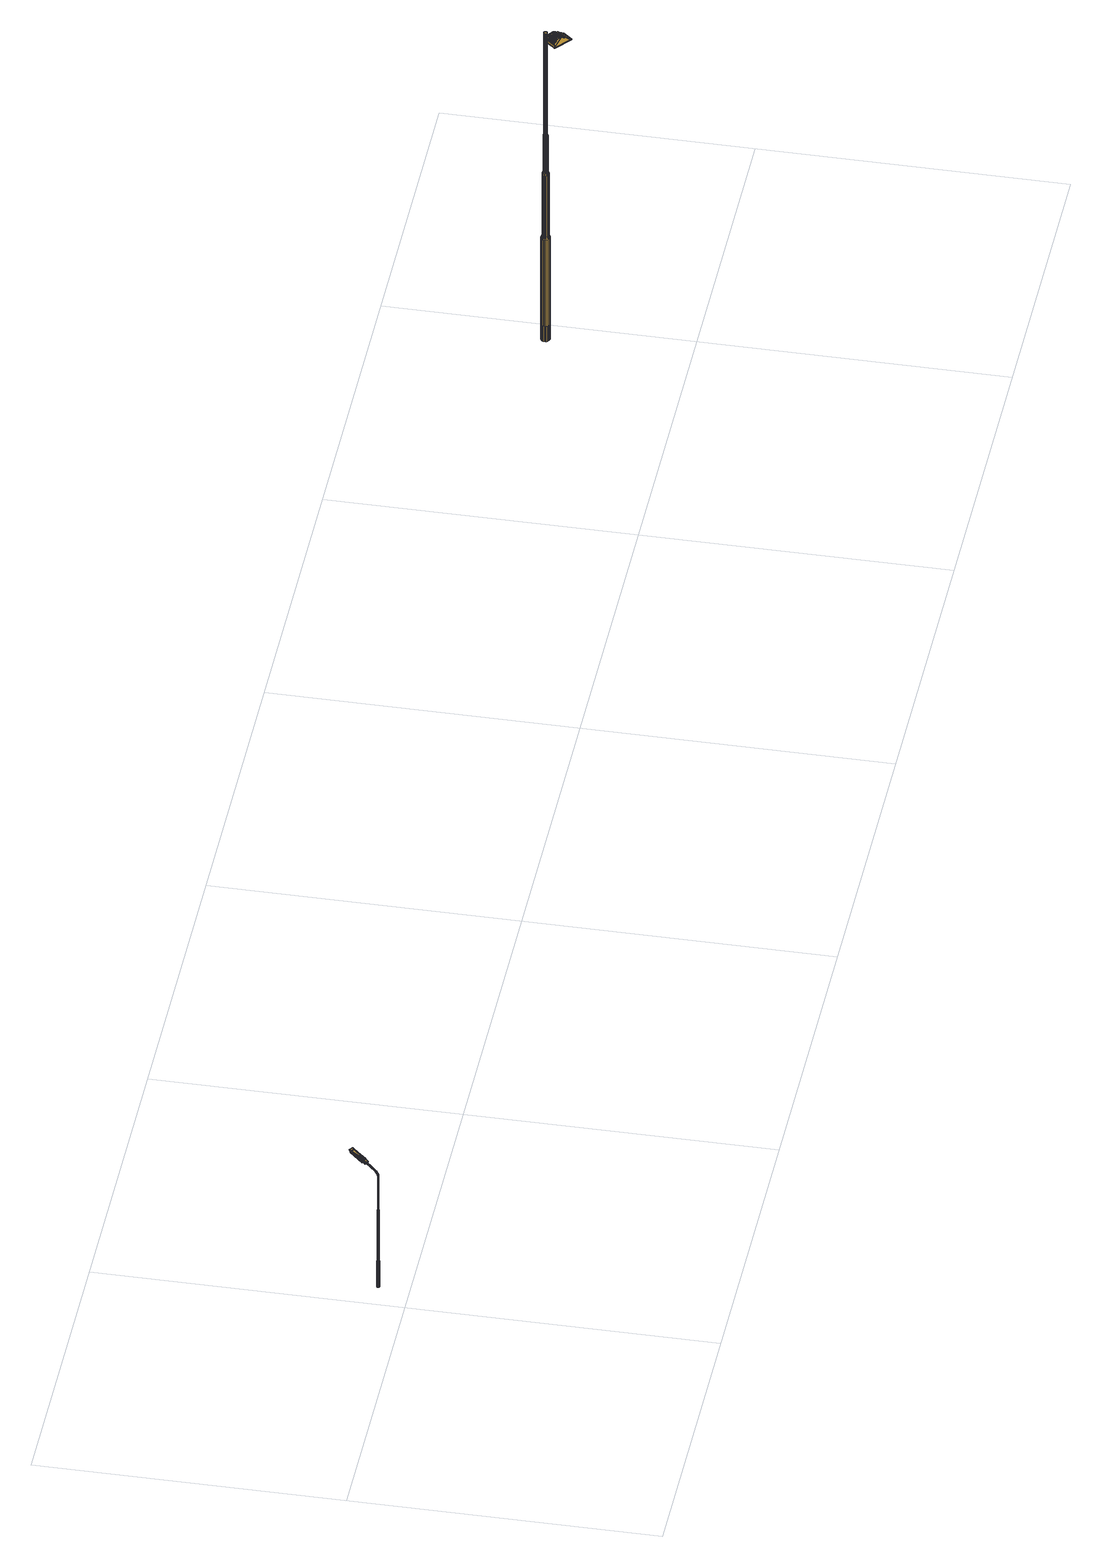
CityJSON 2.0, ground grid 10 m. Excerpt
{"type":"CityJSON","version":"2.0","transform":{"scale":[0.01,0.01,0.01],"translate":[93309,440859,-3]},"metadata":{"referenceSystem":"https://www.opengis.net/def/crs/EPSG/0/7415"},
"CityObjects":{
"cityfurniture1":{"type":"CityFurniture","attributes":{"Lichtpunttype":"Straatverlichting","Brondatum":"12-06-2019","Buurt_nummer":"62","Masttype":"MAST 4M LPH 4M VERZ VERJ D60 A1","Lamptype":"PLL 36W KL.830 XTRA POLAR","Buurtnaam":"Hillegersberg Noord","Nummer":"2","Geplaatst_op":"01-01-2000","Wijknummer":"6","Nivo":"0","Datum_laatste_mutatie":"07-06-2019","Straatnaam":"Plaszicht","Thema":"Lichtmasten","Beheerobject":"88528/OVL-002","Armatuurtype":"76 2000 SDN 1X PLL 36W EVSA D60","Objecthoogte":"4","Klasse":"Tertiaire weg","Wijknaam":"Hillegersberg-Schiebroek","class":"Paal","function":"Lichtmast"},"geometry":[{"type":"MultiSurface","lod":"2","boundaries":[[[0,1,2,3]],[[4,5,6,7]],[[8,9,10,11]],[[10,9,12,13]],[[14,15,16]],[[17,18,19,20]],[[21,22,23]],[[24,25,26]],[[27,28,29,30]],[[25,24,31]],[[32,33,34,14]],[[9,35,36,12]],[[37,26,28,27]],[[13,12,1,0]],[[38,6,5,4]],[[7,39,40]],[[41,3,42,43]],[[6,44,45,7]],[[36,4,46]],[[18,41,43]],[[18,43,19]],[[26,17,28]],[[4,7,46]],[[44,47,45]],[[12,36,46,1]],[[48,37,27,34]],[[35,49,4,36]],[[50,14,16,51]],[[34,27,52,53]],[[34,53,15]],[[14,34,15]],[[27,30,52]],[[39,50,51,54]],[[44,23,32,47]],[[46,7,40]],[[55,56,57,58]],[[28,17,20,29]],[[45,50,39]],[[40,39,59]],[[39,54,59]],[[7,45,39]],[[60,61,62,63]],[[64,0,41,18]],[[45,47,50]],[[1,46,65,2]],[[56,10,13,57]],[[33,48,34]],[[66,67,68,69]],[[61,70,62]],[[71,11,10]],[[26,64,18,17]],[[49,38,4]],[[72,21,73]],[[74,75,76,77]],[[8,78,9]],[[79,80,72]],[[69,68,81]],[[46,40,65]],[[47,32,14,50]],[[0,3,41]],[[68,72,73,81]],[[82,83,55]],[[84,31,24,85]],[[86,87,37,48]],[[75,88,76]],[[23,86,33,32]],[[73,21,44]],[[31,55,58,25]],[[78,35,9]],[[89,90,91]],[[81,44,6]],[[92,60,93]],[[94,87,86]],[[95,96,97,88]],[[85,24,26,37]],[[81,73,44]],[[98,99,84,94]],[[75,95,88]],[[99,100,31,84]],[[101,98,94]],[[25,58,26]],[[102,66,69,103]],[[78,104,49,35]],[[104,105,38,49]],[[83,71,10,56]],[[22,94,86,23]],[[94,84,85,87]],[[57,13,0,64]],[[58,57,64]],[[87,85,37]],[[100,82,55,31]],[[83,56,55]],[[21,23,44]],[[86,48,33]],[[105,106,38]],[[38,81,6]],[[58,64,26]],[[107,108,109,110]],[[108,111,112]],[[113,114,115,116]],[[92,117,61,60]],[[118,91,98,101]],[[119,120,121]],[[122,123,117,92]],[[124,125,126,127]],[[128,121,120,129]],[[130,131,132,133]],[[124,127,119]],[[134,107,110]],[[131,135,132]],[[135,136,137,132]],[[138,95,75]],[[121,124,119]],[[139,118,101]],[[125,130,133,126]],[[108,112,109]],[[140,138,75]],[[91,90,100,99]],[[112,116,141]],[[96,142,92,93,97]],[[80,139,101,143,72]],[[144,145,146,147]],[[113,116,112,111]],[[102,103,106]],[[148,149,110]],[[140,75,74]],[[150,110,149,117]],[[123,150,117]],[[151,122,92]],[[139,80,152]],[[91,99,98]],[[151,96,95]],[[101,94,22]],[[92,142,96,151]],[[153,154,155]],[[143,101,22,21,72]],[[153,155,156]],[[63,62,104,78]],[[61,157,102,70]],[[138,151,95]],[[117,149,157,61]],[[148,158,159]],[[90,82,100]],[[148,157,149]],[[160,152,80,79]],[[161,162,8,11,163]],[[109,112,158]],[[164,160,79]],[[158,141,160,164]],[[157,159,66,102]],[[158,164,159]],[[112,141,158]],[[110,109,158,148]],[[141,152,160]],[[90,165,83,82]],[[148,159,157]],[[159,67,66]],[[77,76,90]],[[152,166,118,139]],[[62,70,105,104]],[[88,97,163]],[[165,163,71,83]],[[88,163,165]],[[159,164,79,67]],[[103,38,106]],[[67,79,72,68]],[[70,102,106,105]],[[103,69,81,38]],[[163,11,71]],[[76,88,165,90]],[[167,89,91]],[[166,167,91,118]],[[115,156,168]],[[93,60,63]],[[116,115,168,141]],[[162,63,78,8]],[[141,168,166,152]],[[93,162,161,163,97]],[[115,153,156]],[[156,155,89,167]],[[93,63,162]],[[168,156,167,166]],[[2,65,169]],[[40,59,170,171]],[[29,20,172,173]],[[171,170,59,174,175,176]],[[2,169,42]],[[147,146,150,123]],[[30,29,173]],[[54,51,177,178]],[[52,30,173,179]],[[15,53,179,180]],[[146,110,150]],[[3,2,42]],[[53,52,179]],[[16,15,181,177]],[[51,16,177]],[[15,180,181]],[[136,182,137]],[[134,110,146]],[[127,126,183,184]],[[185,186,138,140]],[[20,19,187,172]],[[183,188,153]],[[186,189,151,138]],[[119,127,184,114]],[[19,43,190,187]],[[119,114,113]],[[133,132,185]],[[191,189,192]],[[137,192,189]],[[191,151,189]],[[188,193,154,153]],[[126,188,183]],[[132,186,185]],[[126,133,193,188]],[[42,194,195]],[[191,122,151]],[[196,128,129,197]],[[182,198,192,137]],[[191,147,122]],[[147,123,122]],[[132,137,186]],[[74,77,89,155]],[[119,113,111,120]],[[192,144,147,191]],[[199,196,197,200]],[[137,189,186]],[[129,120,111]],[[185,193,133]],[[201,145,144]],[[202,201,144]],[[145,200,134,146]],[[184,183,153,115]],[[197,129,108]],[[202,144,192]],[[77,90,89]],[[197,108,107]],[[129,111,108]],[[201,199,200,145]],[[198,202,192]],[[200,197,107,134]],[[114,184,115]],[[203,131,130,204]],[[174,178,177,181,180,179,173,172,187,190,195,194,205,206,207,176,175]],[[169,208,207,206]],[[169,206,205]],[[204,130,125,209]],[[193,185,140,154]],[[208,171,176,207]],[[210,211,121,128]],[[140,74,155,154]],[[212,136,135,213]],[[214,210,215]],[[216,204,203,217]],[[213,135,131,203]],[[218,209,125,124]],[[211,218,124,121]],[[219,220,221]],[[222,223,224]],[[182,136,212,225]],[[210,128,196,223]],[[218,211,210,223,226,220,227,228,225,212,213,203,204,209]],[[198,182,225,228]],[[221,220,229]],[[199,201,220,226]],[[201,202,227,220]],[[220,226,230,229]],[[231,230,226]],[[223,196,199,226]],[[202,198,228,227]],[[232,228,233]],[[234,211,218,235]],[[217,203,213,236]],[[233,228,227,237]],[[238,227,220,219]],[[224,223,210,214]],[[239,212,225,240]],[[240,225,228,232]],[[235,218,241]],[[242,209,243]],[[237,227,238]],[[241,218,209,242]],[[215,210,211,244]],[[216,245,246,204]],[[236,213,212,239]],[[243,209,204,246]],[[234,247,244,211]],[[231,226,223,222]],[[59,54,178,174]],[[43,42,195,190]],[[65,40,171,208]],[[42,169,205,194]],[[65,208,169]],[[248,249,250]],[[251,252,253]],[[254,255,256]],[[257,258,259]],[[260,261,262]],[[263,264,265]],[[251,253,266]],[[267,266,268]],[[269,270,271,272]],[[273,256,274,275,276,277,278]],[[279,275,276,280,277,248,265,281,274]],[[275,279,274]],[[267,282,283,284,277,276,275,274,254,252,251,266]],[[276,277,280]],[[257,285,264]],[[264,286,287]],[[257,260,248,250]],[[282,288,283]],[[263,289,290]],[[291,263,290,292,260,262,293]],[[294,260,292]],[[254,295,252]],[[257,250,285]],[[284,288,278]],[[278,296,297,288]],[[254,274,295]],[[250,257,264,265,248]],[[264,263,291,293,262,260,257]],[[271,275,276,272]],[[278,284,277]],[[298,264,286]],[[297,282,267]],[[264,287,257]],[[258,257,264]],[[251,255,252]],[[288,282,297]],[[261,259,258,298,286,287]],[[288,284,283]],[[284,283,299]],[[264,263,286]],[[257,261,260]],[[300,251,266]],[[286,263,291]],[[301,256,255,300]],[[266,264,285,268]],[[258,264,298]],[[261,257,287]],[[255,251,300]],[[256,254,274]],[[290,292,294,276,275,289]],[[257,259,261]],[[253,252,295,274,281,264,266]],[[260,262,293,291,263,265,248]],[[248,265,248,249]],[[301,296,278,273,256]],[[264,281,265]],[[284,299,277]],[[296,301,300,266,267,297]],[[261,287,286,291,293,262]],[[255,254,252]],[[250,248,277,299,283,282,268,285]],[[267,268,282]],[[302,303,304,305]],[[305,275,276,304]],[[306,307,305,304]],[[308,309,289,275,305,307]],[[269,303,302,270]],[[310,292,311,306,304,276]],[[308,311,292,309]],[[304,303,269,272,276]],[[307,306,311,308]],[[271,270,302,305,275]]]}]},
"cityfurniture2":{"type":"CityFurniture","attributes":{"Lichtpunttype":"Straatverlichting","Brondatum":"12-06-2019","Buurt_nummer":"62","Masttype":"TRAMMAST LPH 10M","Lamptype":"CPO-TW 140W KL.728","Buurtnaam":"Hillegersberg Noord","Nummer":"18","Uithoudertype":"UITHOUDER OV CONVERSIEMODEL","Geplaatst_op":"02-12-2010","Wijknummer":"6","Nivo":"0","Datum_laatste_mutatie":"07-06-2019","Straatnaam":"Straatweg","Thema":"Lichtmasten","Beheerobject":"71935/OVL-018","Armatuurtype":"4767 ARM SGS 453 1X CPO-TW 140W K EB OC FG EVSA VLAK GLAS LS-6","Objecthoogte":"10","Klasse":"Verbindingsweg 2-zijdig","Wijknaam":"Hillegersberg-Schiebroek","class":"Paal","function":"Lichtmast"},"geometry":[{"type":"MultiSurface","lod":"2","boundaries":[[[312,313,314,315]],[[316,317,318,319]],[[320,321,322,323]],[[324,325,313,312]],[[326,327,328,329]],[[329,328,321,320]],[[315,314,317,316]],[[323,322,325,324]],[[330,320,323,331]],[[332,312,315,333]],[[334,335,336,337]],[[338,339,340,341]],[[342,343,344,345]],[[331,323,324,346]],[[347,348,335,334]],[[341,340,349,350]],[[346,324,312,332]],[[351,352,339,338]],[[353,316,319,354]],[[355,326,329,356]],[[357,358,343,342]],[[333,315,316,353]],[[356,329,320,330]],[[345,344,327,326]],[[359,360,358,357]],[[361,362,348,347]],[[350,349,362,361]],[[354,319,352,351]],[[335,363,364,336]],[[319,318,365,352]],[[366,367,368,369]],[[370,371,367,366]],[[340,372,373,349]],[[374,375,371,370]],[[376,377,375,374]],[[378,379,377,376]],[[362,380,381,348]],[[349,373,380,362]],[[348,381,363,335]],[[382,383,360,359]],[[369,368,383,382]],[[339,384,372,340]],[[336,364,379,378]],[[352,365,384,339]],[[385,386,387,388]],[[389,390,391,392]],[[393,394,395,396]],[[397,398,399,400]],[[401,402,403,404]],[[404,403,405,406]],[[392,391,407,408]],[[409,410,390,389]],[[411,412,413,414]],[[396,395,415,416]],[[406,405,386,385]],[[417,418,410,409]],[[419,420,418,417]],[[400,399,420,419]],[[416,415,398,397]],[[421,422,394,393]],[[414,413,422,421]],[[386,423,424,387]],[[402,425,426,403]],[[427,428,429,430]],[[390,431,432,391]],[[433,434,435,436]],[[437,438,425,402]],[[399,439,440,420]],[[436,435,441,442]],[[443,444,445,446]],[[403,426,447,405]],[[405,447,423,386]],[[410,448,431,390]],[[430,429,412,411]],[[446,445,434,433]],[[398,449,439,399]],[[391,432,450,407]],[[451,452,428,427]],[[442,441,452,451]],[[420,440,453,418]],[[408,407,438,437]],[[418,453,448,410]],[[387,424,444,443]],[[454,455,456,457]],[[458,459,460,461]],[[462,463,464,465]],[[466,467,455,454]],[[465,464,459,458]],[[468,469,470,471]],[[457,456,463,462]],[[472,473,474,475]],[[475,474,469,468]],[[461,460,476,477]],[[471,470,467,466]],[[478,454,457,479]],[[404,472,475,401]],[[477,476,480,481]],[[482,458,461,483]],[[481,480,484,485]],[[486,487,488,489]],[[489,488,490,491]],[[492,493,494,495]],[[495,494,496,497]],[[497,496,498,499]],[[499,498,500,501]],[[501,500,502,503]],[[504,462,465,505]],[[491,490,473,472]],[[479,457,462,504]],[[506,471,466,507]],[[508,509,510,511]],[[485,484,509,508]],[[511,510,512,513]],[[513,512,514,515]],[[515,514,493,492]],[[503,502,516,517]],[[518,468,471,506]],[[507,466,454,478]],[[505,465,458,482]],[[517,516,487,486]],[[401,475,468,518]],[[519,501,503,520]],[[521,495,497,522]],[[523,477,481,524]],[[525,508,511,526]],[[479,409,389,478]],[[527,492,495,521]],[[522,497,499,528]],[[406,491,472,404]],[[524,481,485,529]],[[529,485,508,525]],[[530,513,515,531]],[[526,511,513,530]],[[388,486,489,385]],[[528,499,501,519]],[[483,461,477,523]],[[520,503,517,532]],[[478,389,392,507]],[[385,489,491,406]],[[532,517,486,388]],[[531,515,492,527]],[[507,392,408,506]],[[526,414,421,525]],[[522,442,451,521]],[[520,446,433,519]],[[530,411,414,526]],[[483,397,400,482]],[[529,393,396,524]],[[531,430,411,530]],[[504,417,409,479]],[[505,419,417,504]],[[532,443,446,520]],[[482,400,419,505]],[[523,416,397,483]],[[506,408,437,518]],[[525,421,393,529]],[[528,436,442,522]],[[521,451,427,527]],[[524,396,416,523]],[[518,437,402,401]],[[519,433,436,528]],[[388,387,443,532]],[[490,488,487,516,502,500,498,496,494,493,514,512,510,509,484,480,476,460,459,464,463,456,455,467,470,469,474,473]],[[428,533,534,429]],[[435,535,536,441]],[[434,537,535,435]],[[424,538,539,444]],[[413,540,541,422]],[[425,542,543,426]],[[395,544,545,415]],[[407,450,546,438]],[[445,547,537,434]],[[452,548,533,428]],[[438,546,542,425]],[[429,534,549,412]],[[423,550,538,424]],[[415,545,449,398]],[[441,536,548,452]],[[444,539,547,445]],[[394,551,544,395]],[[422,541,551,394]],[[412,549,540,413]],[[536,341,350,548]],[[535,338,341,536]],[[548,350,361,533]],[[426,543,552,447]],[[540,337,553,541]],[[534,347,334,549]],[[537,351,338,535]],[[545,554,555,449]],[[447,552,550,423]],[[439,556,557,440]],[[541,553,558,551]],[[432,559,355,450]],[[449,555,556,439]],[[533,361,347,534]],[[431,560,559,432]],[[448,561,560,431]],[[544,562,554,545]],[[549,334,337,540]],[[551,558,562,544]],[[440,557,563,453]],[[453,563,561,448]],[[547,354,351,537]],[[450,355,356,546]],[[542,330,331,543]],[[337,336,378,553]],[[558,376,374,562]],[[543,331,346,552]],[[559,345,326,355]],[[554,370,366,555]],[[538,333,353,539]],[[563,359,357,561]],[[556,369,382,557]],[[552,346,332,550]],[[562,374,370,554]],[[539,353,354,547]],[[546,356,330,542]],[[560,342,345,559]],[[561,357,342,560]],[[557,382,359,563]],[[550,332,333,538]],[[555,366,369,556]],[[553,378,376,558]],[[564,565,566,567]],[[568,569,570,571]],[[572,573,574]],[[567,566,575,576]],[[577,578,579]],[[580,581,582,583]],[[572,584,585,586]],[[587,588,589,590]],[[571,570,591,592]],[[583,582,569,568]],[[579,593,577]],[[594,595,588,587]],[[592,591,596,597]],[[598,599,600,601]],[[590,589,579,578]],[[602,603,604,605]],[[605,604,606,607]],[[607,606,599,598]],[[574,586,572]],[[601,600,565,564]],[[597,596,595,594]],[[576,575,581,580]],[[608,609,610,611]],[[612,613,609,608]],[[614,615,616]],[[615,617,616]],[[615,618,617]],[[619,620,613,612]],[[621,622,610,609,613,620,623,624,625,626,627,628],[629,630,615,614,631,632]],[[615,630,633,618]],[[618,634,617]],[[618,622,621,634]],[[634,621,628,617]],[[611,610,622,618]],[[635,623,620,619]],[[636,600,599,637]],[[638,565,600,636]],[[639,575,566,640]],[[641,581,575,639]],[[640,566,565,638]],[[642,582,581,641]],[[643,644,645,646]],[[647,648,649,574]],[[650,651,652,653]],[[654,655,656,657]],[[651,654,657,652]],[[658,650,653,659]],[[527,427,430,531]],[[660,661,662,663]],[[664,665,666]],[[664,660,663,665]],[[667,668,669]],[[653,670,671]],[[672,667,669,673]],[[674,675,676]],[[658,659,677]],[[678,657,679,680]],[[653,678,680,670]],[[665,681,682,683]],[[681,672,673,682]],[[684,685,686]],[[684,686,668]],[[687,665,683,688]],[[657,689,679]],[[690,691,692,693]],[[694,690,693,695]],[[696,694,695,697]],[[698,699,700]],[[701,702,703,704]],[[702,705,703]],[[691,701,704,692]],[[706,707,698,708]],[[709,710,711,712]],[[710,713,714,711]],[[715,716,717,718]],[[707,719,698]],[[720,721,722]],[[723,724,725,726]],[[727,709,712,728]],[[724,706,708,725]],[[729,720,722,730]],[[723,726,731]],[[727,728,721]],[[716,732,733,717]],[[732,729,730,733]],[[734,735,736,737]],[[738,739,740,741]],[[742,743,744]],[[734,737,743]],[[708,698,700,745]],[[735,738,741,736]],[[739,708,745,740]],[[746,747,748,749]],[[745,750,751,752]],[[692,704,753,754]],[[747,755,756,748]],[[757,693,660,664]],[[750,758,759,751]],[[661,760,761,662]],[[704,742,744,753]],[[757,664,762]],[[763,746,749,764]],[[693,692,754,660]],[[760,765,766,761]],[[765,763,764,766]],[[767,745,752,768]],[[755,767,768,756]],[[769,588,595,770]],[[771,589,588,769]],[[772,579,589,771]],[[585,593,579,772]],[[773,774,775,776]],[[629,586,619]],[[777,778,779]],[[616,780,781]],[[782,783,631,614]],[[783,782,774,773]],[[632,631,586]],[[614,616,781]],[[774,782,614,615]],[[611,618,633,629]],[[629,632,586]],[[619,612,608]],[[781,586,631,614]],[[629,608,611]],[[586,635,619]],[[777,779,629,632,773,776,784]],[[629,619,608]],[[785,786,648,647]],[[787,788,789,790]],[[791,603,792,793]],[[790,789,786,785]],[[793,792,788,787]],[[794,604,603,791]],[[637,599,606,795]],[[795,606,604,794]],[[796,797,798,799]],[[800,801,802,803]],[[804,805,806,807]],[[808,809,810,811]],[[812,813,814,815]],[[816,812,815,817]],[[818,819,820,821]],[[822,816,817,823]],[[805,822,823,806]],[[801,824,802]],[[809,796,799,810]],[[797,800,803,798]],[[825,808,811,826]],[[813,825,826,814]],[[803,818,821,827]],[[823,828,829,732]],[[830,803,827,831]],[[832,833,716,834]],[[811,835,836,837]],[[838,839,840,841]],[[833,823,732,716]],[[842,843,844,845]],[[846,830,831,713]],[[847,848,849,850]],[[848,842,845,849]],[[835,846,713,836]],[[851,811,837,727]],[[713,847,850,714]],[[839,851,727,840]],[[828,838,841,829]],[[852,853,854,801]],[[855,856,857,804]],[[858,859,860]],[[856,861,862,857]],[[863,864,865]],[[866,867,864]],[[868,852,801,869]],[[858,863,865,859]],[[866,870,871,867]],[[870,868,869,871]],[[872,860,812]],[[873,874,875,856]],[[876,873,856,855]],[[877,872,812,878]],[[861,877,878,862]],[[586,624,623,635]],[[780,626,625,781]],[[781,649,879]],[[880,786,789,881]],[[577,882,781,593]],[[781,625,624,586]],[[879,882,781]],[[617,628,627,616]],[[883,884,788]],[[616,627,626,780]],[[792,603,602]],[[885,648,786,880]],[[879,649,648,885]],[[788,792,883]],[[602,883,792]],[[881,789,788,884]],[[572,886,573]],[[887,772,771,888]],[[585,772,887]],[[887,584,585]],[[770,595,596,889]],[[889,596,591,890]],[[891,570,569,892]],[[892,569,582,642]],[[890,591,570,891]],[[893,674,676,894]],[[895,896,897,898]],[[899,900,901,902]],[[903,904,905,707]],[[896,669,906,897]],[[900,895,898,901]],[[669,893,894,906]],[[717,907,908,909]],[[910,911,912]],[[775,913,784,776]],[[914,903,707,915]],[[850,914,915,724]],[[910,912,916]],[[773,632,631,783]],[[718,717,909,917]],[[918,919,701,691]],[[919,916,701]],[[907,918,691,908]],[[920,921,922]],[[913,778,784]],[[920,850,724,921]],[[775,774,615,630,633,923,778,913]],[[777,784,778]],[[923,779,778]],[[779,923,629]],[[633,629,923]],[[924,794,791,925]],[[926,640,638,927]],[[928,795,794,924]],[[929,639,640,926]],[[930,641,639,929]],[[931,785,647,932]],[[933,790,785,931]],[[934,892,642,886]],[[935,891,892,934]],[[936,769,770,937]],[[938,889,890,939]],[[888,771,769,936]],[[932,647,574,573]],[[940,636,637,941]],[[927,638,636,940]],[[939,890,891,935]],[[925,791,793,942]],[[942,793,787,943]],[[943,787,790,933]],[[886,642,641,930]],[[941,637,795,928]],[[937,770,889,938]],[[882,879,583]],[[583,568,571,592,597,594,587,590,578,882]],[[944,945,946,947]],[[947,946,644,643]],[[948,949,945,944]],[[646,950,951,948,944,947,643]],[[952,953,853,852]],[[954,955,956]],[[951,957,949,948]],[[950,958,957,951]],[[958,645,644,946,945,949,957]],[[959,960,961,962]],[[954,963,955]],[[646,645,958,950]],[[964,965,966,858]],[[967,952,852,968]],[[874,956,875]],[[965,959,962,966]],[[960,969,870,961]],[[964,858,963]],[[969,967,968,870]],[[574,649,781,586]],[[884,602,605,607,598,601,564,567,576,580,583,879,885,880,881]],[[884,883,602]],[[572,584,887]],[[887,888,936,937,938,939,935,934,886,572]],[[882,578,577]],[[942,943,933,931,932,573,886,930,929,926,927,940,941,928,924,925]]]}]}
},
"vertices":[
[74,108,553],[74,108,554],[75,109,555],[75,109,554],[73,105,554],[73,104,554],[74,104,554],[75,106,556],[71,103,550],[72,105,552],[72,105,551],[71,104,550],[73,106,553],[73,106,552],[78,107,555],[80,109,555],[80,109,556],[77,109,553],[76,109,553],[78,111,553],[78,110,553],[74,102,552],[75,102,552],[76,104,553],[75,105,551],[75,106,551],[76,107,552],[78,108,553],[77,108,553],[79,110,553],[79,109,553],[74,104,550],[77,105,554],[77,105,553],[78,107,554],[71,104,552],[73,106,554],[77,106,552],[72,103,553],[77,107,556],[76,108,556],[76,109,554],[77,111,555],[77,111,554],[75,104,554],[76,105,555],[74,107,555],[77,105,555],[77,106,553],[72,104,553],[78,107,556],[79,109,556],[79,109,554],[80,109,554],[79,109,557],[73,105,550],[73,105,551],[74,106,552],[74,106,551],[78,109,557],[69,100,547],[69,100,548],[69,101,549],[69,102,549],[75,108,552],[75,109,556],[71,100,550],[71,99,550],[72,101,551],[72,101,552],[70,101,550],[71,104,549],[73,101,551],[74,102,553],[71,101,544],[70,101,544],[71,102,546],[71,101,546],[70,103,551],[72,99,549],[72,100,549],[73,102,553],[73,104,549],[72,104,549],[75,104,550],[76,105,551],[76,104,552],[76,105,552],[70,102,546],[72,101,546],[72,102,547],[73,101,548],[68,100,545],[69,101,547],[75,103,551],[69,101,544],[69,101,545],[69,102,546],[74,102,549],[74,103,549],[73,103,549],[74,101,550],[70,100,550],[71,101,552],[70,102,551],[71,102,551],[71,102,552],[68,96,541],[69,96,541],[69,97,544],[68,97,544],[70,96,541],[70,97,543],[70,97,541],[71,97,541],[71,98,543],[71,97,543],[68,99,546],[73,100,548],[70,97,539],[70,96,539],[70,96,536],[67,99,543],[67,98,543],[70,97,536],[70,98,536],[70,98,538],[70,97,538],[69,96,536],[69,96,539],[70,99,536],[69,99,536],[69,100,538],[70,99,538],[68,97,541],[69,100,536],[68,100,536],[68,100,538],[69,100,542],[73,100,549],[70,100,542],[71,98,545],[68,101,545],[73,101,550],[67,98,539],[67,97,539],[67,97,541],[67,98,541],[69,98,546],[68,98,546],[67,98,544],[68,100,543],[72,99,547],[71,99,542],[71,100,542],[71,100,544],[72,99,544],[69,99,548],[70,97,546],[70,98,548],[71,98,547],[70,102,548],[70,102,549],[70,103,548],[71,98,548],[71,103,548],[72,99,546],[72,100,546],[72,98,545],[77,111,556],[78,110,557],[77,110,557],[115,157,564],[116,156,564],[115,156,568],[114,156,568],[114,157,568],[116,155,567],[116,156,568],[116,156,565],[116,155,565],[116,155,566],[68,99,536],[71,98,540],[71,98,541],[70,100,540],[69,100,540],[114,157,564],[71,99,540],[68,100,541],[114,158,565],[67,99,541],[67,99,539],[70,99,540],[113,158,566],[113,158,565],[68,96,536],[68,96,539],[67,99,536],[67,96,536],[67,96,539],[67,97,536],[67,98,536],[69,99,509],[70,99,509],[113,158,567],[113,157,567],[114,157,567],[77,110,556],[70,98,509],[69,96,509],[70,96,509],[68,100,509],[69,100,509],[69,93,107],[70,93,107],[71,101,107],[70,102,107],[70,97,509],[64,97,107],[67,97,509],[64,96,107],[67,93,107],[68,96,509],[68,93,107],[68,99,509],[67,96,509],[67,98,509],[67,99,509],[65,95,107],[65,94,107],[66,94,107],[66,101,107],[65,101,107],[72,95,107],[73,96,107],[69,102,107],[64,100,107],[64,98,107],[68,102,107],[67,102,107],[73,97,107],[73,98,107],[73,99,107],[71,94,107],[72,101,107],[72,100,107],[72,94,107],[115,145,563],[116,145,563],[118,148,564],[142,202,572],[124,180,567],[141,202,572],[107,158,563],[127,178,559],[110,156,553],[154,195,574],[111,152,572],[112,150,571],[116,146,568],[114,149,570],[113,149,568],[105,155,568],[143,204,574],[104,154,563],[143,204,573],[154,195,573],[155,195,573],[114,147,559],[106,153,559],[106,153,560],[114,147,560],[113,154,553],[104,154,562],[106,153,562],[114,147,562],[116,145,562],[116,151,553],[105,153,562],[114,146,562],[103,154,563],[153,193,572],[136,171,567],[118,149,563],[155,195,574],[108,153,570],[111,151,570],[133,174,559],[106,153,564],[105,153,567],[108,153,568],[114,146,567],[111,151,568],[114,146,564],[106,158,563],[150,196,563],[151,196,564],[110,153,571],[118,148,563],[145,201,564],[145,200,563],[99,144,558],[107,138,558],[107,138,560],[99,144,560],[107,137,560],[98,144,560],[98,144,566],[106,153,567],[114,147,564],[106,137,566],
[4946,462,148],[4946,462,88],[4946,466,88],[4946,466,148],[4946,469,148],[4946,469,88],[4945,472,88],[4945,472,148],[4940,455,148],[4940,455,88],[4942,457,88],[4942,457,148],[4944,459,148],[4944,459,88],[4934,452,148],[4934,452,88],[4937,453,88],[4937,453,148],[4940,455,488],[4942,457,488],[4946,462,488],[4946,466,488],[4927,480,488],[4927,480,148],[4924,478,148],[4924,478,488],[4942,477,488],[4942,477,148],[4939,479,148],[4939,479,488],[4928,453,148],[4928,453,88],[4931,452,88],[4931,452,148],[4944,459,488],[4930,481,488],[4930,481,148],[4936,480,148],[4936,480,488],[4944,475,488],[4944,475,148],[4946,469,488],[4945,472,488],[4934,452,488],[4937,453,488],[4925,454,148],[4925,454,88],[4922,456,148],[4922,456,88],[4933,481,488],[4933,481,148],[4927,480,88],[4924,478,88],[4944,475,88],[4918,464,148],[4918,464,88],[4918,461,88],[4918,461,148],[4918,467,148],[4918,467,88],[4939,479,88],[4936,480,88],[4918,471,148],[4918,471,88],[4919,474,148],[4919,474,88],[4921,476,148],[4921,476,88],[4933,481,88],[4930,481,88],[4920,458,148],[4920,458,88],[4942,477,88],[4939,464,888],[4939,464,748],[4940,466,748],[4940,466,888],[4930,459,748],[4929,456,738],[4931,456,738],[4932,459,748],[4926,470,748],[4923,472,738],[4922,469,738],[4925,468,748],[4925,465,748],[4921,465,738],[4922,462,738],[4925,463,748],[4936,460,888],[4936,460,748],[4938,461,748],[4938,461,888],[4939,463,748],[4939,463,888],[4934,456,738],[4933,459,748],[4928,460,748],[4927,457,738],[4929,473,748],[4928,476,738],[4926,475,738],[4928,473,748],[4921,467,738],[4925,467,748],[4927,461,748],[4925,458,738],[4926,462,748],[4923,460,738],[4927,471,748],[4924,474,738],[4942,463,738],[4943,466,738],[4938,457,738],[4940,459,738],[4933,474,748],[4933,477,738],[4930,477,738],[4931,474,748],[4929,456,498],[4931,456,498],[4938,471,748],[4941,472,738],[4939,474,738],[4937,472,748],[4935,459,748],[4936,456,738],[4922,462,498],[4923,460,498],[4937,476,738],[4936,473,748],[4940,467,748],[4943,468,738],[4942,470,738],[4939,469,748],[4941,461,738],[4927,457,498],[4921,465,498],[4934,456,498],[4934,474,748],[4935,477,738],[4925,458,498],[4931,461,893],[4931,461,1293],[4929,461,1293],[4929,461,893],[4927,464,893],[4927,464,1293],[4927,465,1293],[4927,465,893],[4928,462,893],[4928,462,1293],[4927,463,1293],[4927,463,893],[4932,461,893],[4932,461,1293],[4934,461,893],[4934,461,1293],[4933,461,1293],[4933,461,893],[4936,462,893],[4936,462,1293],[4935,462,1293],[4935,462,893],[4926,467,1293],[4926,467,893],[4930,459,888],[4928,460,888],[4927,468,1293],[4927,468,893],[4925,463,888],[4925,465,888],[4927,469,1293],[4927,469,893],[4938,466,893],[4938,466,1293],[4938,465,1293],[4938,465,893],[4937,463,1293],[4937,463,893],[4933,472,893],[4933,472,1293],[4934,472,1293],[4934,472,893],[4935,471,1293],[4935,471,893],[4936,471,1293],[4936,471,893],[4937,470,1293],[4937,470,893],[4938,468,1293],[4938,468,893],[4927,461,888],[4926,462,888],[4933,459,888],[4932,459,888],[4928,470,893],[4928,470,1293],[4929,471,1293],[4929,471,893],[4930,472,1293],[4930,472,893],[4931,472,1293],[4931,472,893],[4938,467,1293],[4938,467,893],[4935,459,888],[4938,471,888],[4939,469,888],[4934,474,888],[4936,473,888],[4925,467,888],[4925,468,888],[4927,471,888],[4928,473,888],[4933,474,888],[4937,472,888],[4926,470,888],[4929,473,888],[4931,474,888],[4940,467,888],[4933,477,498],[4930,477,498],[4939,474,498],[4937,476,498],[4941,472,498],[4943,466,498],[4943,468,498],[4926,475,498],[4924,474,498],[4938,457,498],[4940,459,498],[4922,469,498],[4921,467,498],[4936,456,498],[4942,470,498],[4935,477,498],[4928,476,498],[4942,463,498],[4923,472,498],[4941,461,498],[4921,476,488],[4918,467,488],[4918,464,488],[4918,461,488],[4920,458,488],[4919,474,488],[4931,452,488],[4928,453,488],[4925,454,488],[4918,471,488],[4922,456,488],[4972,462,1259],[4971,461,1259],[4973,460,1260],[4974,460,1259],[4984,452,1259],[4984,451,1260],[4987,448,1258],[4987,449,1258],[4936,439,1234],[4937,438,1235],[4937,440,1234],[4975,458,1261],[4976,458,1260],[5014,428,1234],[5012,429,1236],[5014,426,1235],[4978,456,1260],[4978,455,1261],[4981,453,1260],[4981,454,1260],[4987,396,1234],[4990,395,1234],[4936,440,1234],[4999,439,1249],[5000,437,1249],[5007,431,1242],[5006,433,1242],[4990,445,1256],[4990,447,1256],[5015,425,1234],[4996,442,1251],[4997,440,1252],[4993,443,1254],[4993,444,1254],[4969,465,1257],[4968,464,1257],[4969,463,1258],[4970,463,1258],[4966,467,1253],[4965,467,1253],[4966,466,1254],[4967,466,1254],[4967,465,1256],[4968,465,1256],[4990,394,1234],[4990,394,1233],[4991,394,1233],[4991,394,1234],[4988,394,1234],[4988,394,1233],[4967,458,1233],[4980,453,1233],[4964,471,1234],[5016,427,1234],[5016,424,1234],[4936,437,1234],[4936,437,1233],[5017,426,1233],[5016,424,1233],[4935,439,1233],[4936,440,1233],[4961,470,1233],[4962,471,1233],[4964,471,1233],[5016,427,1233],[4988,398,1233],[5012,427,1233],[4949,437,1233],[4956,425,1233],[5012,426,1233],[5017,426,1234],[4935,439,1234],[4945,433,1258],[4943,435,1257],[4946,432,1259],[4951,428,1261],[4949,430,1260],[4954,426,1261],[4956,424,1260],[4956,429,1244],[4975,452,1244],[4976,452,1246],[4956,429,1246],[4937,439,1242],[4962,469,1242],[4962,470,1234],[4972,443,1261],[4975,441,1260],[4976,441,1260],[4973,444,1261],[4978,438,1258],[4982,435,1256],[4982,436,1256],[4979,439,1258],[4970,445,1261],[4970,446,1261],[4956,454,1255],[4957,454,1256],[4958,454,1256],[4957,455,1255],[4955,455,1253],[4956,456,1253],[4955,456,1251],[4959,454,1257],[4961,453,1258],[4960,455,1257],[4974,445,1261],[4971,447,1261],[4958,455,1256],[4959,455,1256],[4964,452,1259],[4966,451,1260],[4964,453,1259],[4967,448,1261],[4976,442,1260],[4980,440,1258],[4977,442,1260],[4957,456,1255],[4958,456,1255],[4957,457,1253],[4963,451,1259],[4965,450,1260],[4963,452,1259],[4956,457,1251],[4956,458,1251],[4983,437,1256],[4954,452,1255],[4955,451,1256],[4956,452,1256],[4955,453,1255],[4953,453,1253],[4954,453,1253],[4953,453,1251],[4953,454,1251],[4976,435,1258],[4980,433,1256],[4977,436,1258],[4956,450,1257],[4958,449,1258],[4958,450,1258],[4957,451,1257],[4960,448,1259],[4972,437,1260],[4975,434,1258],[4973,438,1260],[4960,443,1260],[4962,441,1261],[4962,442,1261],[4960,444,1260],[4964,439,1261],[4965,440,1261],[4950,451,1251],[4951,450,1253],[4952,451,1253],[4951,452,1251],[4979,432,1256],[4954,448,1257],[4956,447,1258],[4955,448,1257],[4966,442,1261],[4969,439,1261],[4970,440,1261],[4967,442,1261],[4957,445,1259],[4958,446,1259],[4953,449,1256],[4954,449,1256],[4964,444,1261],[4952,449,1255],[4953,450,1255],[4963,447,1260],[4965,445,1261],[4965,446,1261],[4963,448,1260],[4967,443,1261],[4970,441,1261],[4971,441,1261],[4968,444,1261],[4959,450,1258],[4961,449,1259],[4959,451,1258],[4974,439,1260],[4964,448,1260],[4966,446,1261],[4966,447,1261],[4964,449,1260],[4977,437,1258],[4978,437,1258],[4975,440,1260],[4958,452,1257],[4957,453,1256],[4969,444,1261],[4969,445,1261],[4954,454,1253],[4981,434,1256],[4981,435,1256],[4958,453,1257],[4959,453,1257],[4954,455,1251],[4962,450,1259],[4962,451,1259],[4960,451,1258],[4960,452,1258],[4971,442,1261],[4972,442,1261],[4975,408,1249],[4972,411,1252],[4983,401,1242],[4989,396,1235],[4957,424,1250],[4980,452,1250],[4998,438,1248],[4974,410,1248],[4982,403,1240],[5006,431,1240],[4985,401,1237],[4962,471,1234],[4961,470,1234],[4967,458,1250],[4949,436,1250],[4978,407,1244],[4938,439,1245],[4962,469,1245],[4939,438,1250],[4963,468,1250],[4963,468,1248],[4938,439,1248],[4940,437,1253],[4964,467,1251],[4939,438,1251],[4941,436,1254],[4942,436,1256],[4962,437,1261],[4965,435,1261],[4966,435,1261],[4963,437,1261],[4968,432,1260],[4971,429,1258],[4972,430,1258],[4969,433,1260],[4948,448,1251],[4949,448,1253],[4950,448,1253],[4949,449,1251],[4957,441,1260],[4960,439,1261],[4960,440,1261],[4958,442,1260],[4952,445,1257],[4954,444,1258],[4954,445,1258],[4953,446,1257],[4951,446,1256],[4951,447,1256],[4972,431,1258],[4976,428,1256],[4976,429,1256],[4973,431,1258],[4950,447,1255],[4951,448,1255],[4975,427,1256],[4955,443,1259],[4956,443,1259],[4970,434,1260],[4952,448,1256],[4953,448,1256],[4966,436,1261],[4967,436,1261],[4949,450,1251],[4950,449,1253],[4950,450,1251],[4961,440,1261],[4961,441,1261],[4959,443,1260],[4953,447,1257],[4955,445,1258],[4955,446,1258],[4954,447,1257],[4973,432,1258],[4977,429,1256],[4977,430,1256],[4974,432,1258],[4963,438,1261],[4967,437,1261],[4970,435,1260],[4971,435,1260],[4968,438,1261],[4956,444,1259],[4970,428,1258],[4973,425,1256],[4974,426,1256],[4947,447,1251],[4948,446,1253],[4949,447,1253],[4954,441,1259],[4955,442,1259],[4953,443,1258],[4949,446,1255],[4950,446,1255],[4956,440,1260],[4959,438,1261],[4957,440,1260],[4961,436,1261],[4962,436,1261],[4967,431,1260],[4968,431,1260],[4964,433,1261],[4965,434,1261],[4951,444,1257],[4947,445,1253],[4948,445,1255],[4949,445,1255],[4946,446,1251],[4950,445,1256],[4950,446,1256],[4963,470,1235],[4963,469,1245],[4964,469,1248],[4963,470,1234],[4965,468,1251],[4964,468,1250],[4963,469,1243],[4955,423,1260],[4986,397,1236],[4980,402,1242],[4969,413,1254],[4966,416,1256],[4962,419,1258],[4959,421,1260],[4962,454,1258],[4962,455,1258],[4958,457,1255],[4959,456,1256],[4960,457,1256],[4959,457,1255],[4957,458,1251],[4957,458,1253],[4958,458,1253],[4957,459,1251],[4974,433,1258],[4978,430,1256],[4978,431,1256],[4961,456,1257],[4953,451,1255],[4954,451,1255],[4953,452,1253],[4959,446,1259],[4961,445,1260],[4959,447,1259],[5002,435,1244],[4971,436,1260],[4972,436,1260],[4957,448,1258],[4952,453,1251],[4954,450,1256],[4955,449,1257],[4965,441,1261],[4966,441,1261],[4963,443,1261],[5009,429,1237],[4941,435,1254],[4940,436,1253],[4948,429,1259],[4946,431,1259],[4942,434,1256],[4950,428,1260],[4953,426,1260],[4938,438,1245],[4937,438,1243],[4938,438,1248],[4958,421,1259],[4961,419,1258],[4973,408,1249],[4970,411,1251],[4967,413,1254],[4964,416,1256],[4944,432,1258],[4943,434,1257],[4939,437,1251],[4939,437,1250],[4954,431,1245],[4973,454,1245],[4974,453,1244],[4955,430,1244],[4954,431,1247],[4973,454,1247],[4956,429,1248],[4955,430,1248],[4969,427,1258],[4972,424,1256],[4950,443,1257],[4951,443,1257],[4949,444,1256],[4974,453,1248],[4975,452,1248],[4958,436,1261],[4960,434,1261],[4961,435,1261],[4958,437,1261],[4952,442,1258],[4953,440,1259],[4955,438,1260],[4956,439,1260],[4966,430,1260],[4967,430,1260],[4963,432,1261]
]}
